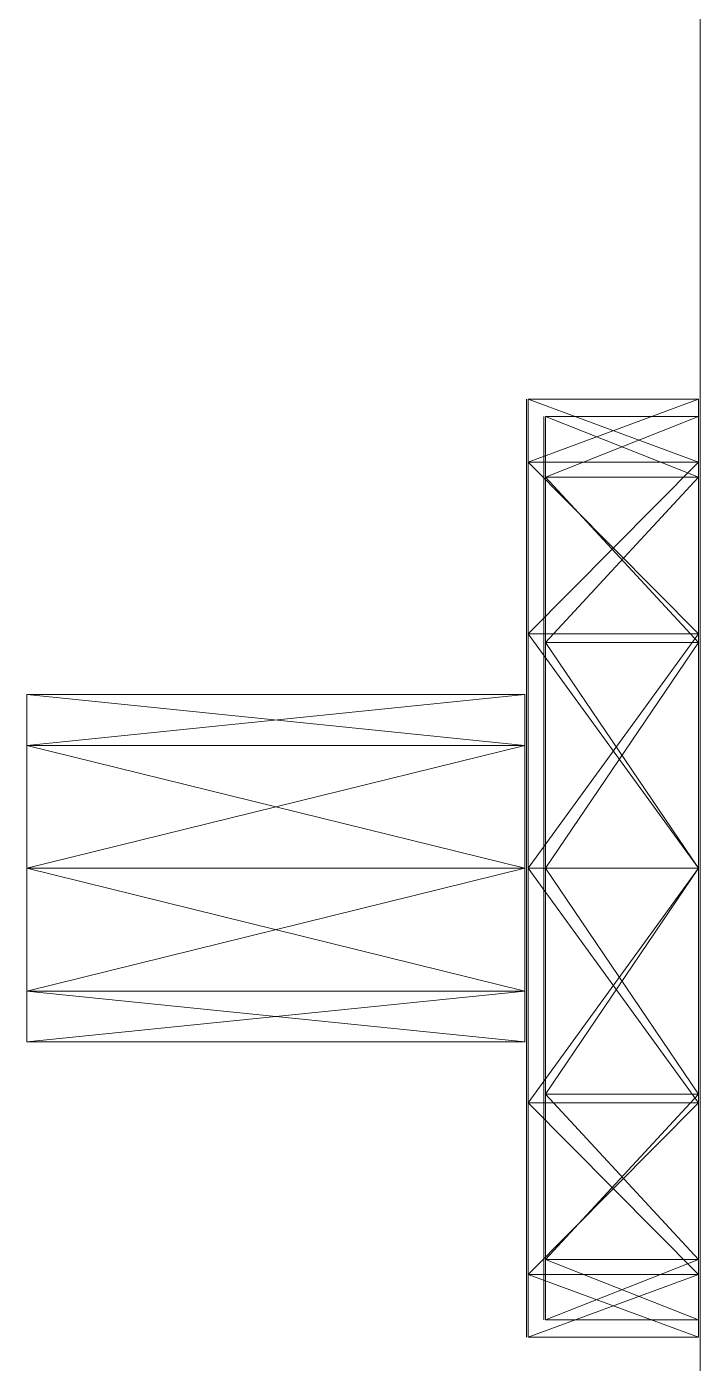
# Model space of a CAD drawing. Header units: millimetres. Extents: x -5300 to 98858, y -5196 to 93886.
# Drawn here: x -188.7 to -150, y 14919.5 to 14996.5 of the extents above; entities that cross this region are included whole.
import ezdxf

# ---------------------------------------------------------------- set-up
doc = ezdxf.new("R2010")
doc.units = ezdxf.units.MM
for name, color, linetype, lineweight, true_color in [('Двери', 7, 'Continuous', 18, 0x7f7f7f), ('Перекрытия', 7, 'Continuous', 18, 0x7f7f7f), ('Стены', 7, 'Continuous', 18, 0x7f7f7f)]:
    doc.layers.add(name, color=color, linetype=linetype, lineweight=lineweight, true_color=true_color)

# ---------------------------------------------------------------- blocks, each defined once
blk = doc.blocks.new('ПЕР-002 - ПЕР-002-240075-Подвал')
at = {"layer": 'Перекрытия', "color": 254, "true_color": 0xd4d4d4}
for p, q in [((-150, 36630), (-150, -150)), ((-150, -150), (-150, 36630)), ((-150, 15650), (-150, 13950)), ((-150, 13950), (-150, 15650))]:
    blk.add_line(p, q, dxfattribs=at)
blk = doc.blocks.new('СТН-01 - СТН-01-240558-Подвал')
at = {"layer": 'Стены', "color": 254, "true_color": 0xd4d4d4}
for p, q in [((-150, 43500), (-150, 13800)), ((-150, 13800), (-150, 43500)), ((-150, 14000), (-150, 15600)), ((-150, 15600), (-150, 14000))]:
    blk.add_line(p, q, dxfattribs=at)
blk = doc.blocks.new('СТН-01 - СТН-01-240562-Подвал')
blk.add_blockref('СТН-01 - СТН-01-240558-Подвал', (0, 0))
blk = doc.blocks.new('Дн-9 22045 - Дн-9-240599-Подвал')
at = {"layer": 'Двери', "color": 254, "true_color": 0xd4d4d4}
for p, q in [((-150, 15490), (-150, 14110)), ((-150, 14110), (-150, 15490)), ((-150, 15490), (-150, 14110)), ((-150, 14110), (-150, 15490)), ((-150, 14998), (-150, 14918)), ((-150, 14918), (-150, 14998)), ((-150, 14998), (-150, 14918)), ((-150, 14918), (-150, 14998)), ((-150, 14098), (-150, 14998)), ((-150, 14918), (-150, 14998)), ((-150, 14998), (-150, 14098)), ((-150, 14998), (-150, 14918)), ((-150, 14098), (-150, 14998)), ((-150, 14998), (-150, 14918)), ((-150, 14998), (-150, 14098)), ((-150, 14918), (-150, 14998)), ((-160, 14971.383), (-160, 14975)), ((-160, 14975), (-160, 14971.383)), ((-160, 14971.383), (-160, 14975)), ((-160, 14975), (-160, 14971.383)), ((-160, 14961.5), (-160, 14975)), ((-160, 14975), (-160, 14961.5)), ((-159.9, 14971.383), (-159.9, 14975)), ((-159.9, 14975), (-159.9, 14971.383)), ((-150.1, 14975), (-159.9, 14975)), ((-150.1, 14971.383), (-159.9, 14975)), ((-150.1, 14975), (-159.9, 14971.383)), ((-159.9, 14971.383), (-159.9, 14975)), ((-159.9, 14975), (-159.9, 14971.383)), ((-159.9, 14975), (-150.1, 14975)), ((-150.1, 14971.383), (-159.9, 14975)), ((-150.1, 14975), (-159.9, 14971.383)), ((-150.1, 14971.383), (-150.1, 14975)), ((-150.1, 14975), (-150.1, 14971.383)), ((-150.1, 14971.383), (-150.1, 14975)), ((-150.1, 14975), (-150.1, 14971.383)), ((-150, 14971.297), (-150, 14974.9)), ((-150, 14974.9), (-150, 14971.297)), ((-150, 14970.604), (-150, 14974.9)), ((-150, 14974.1), (-150, 14974.9)), ((-150, 14974.9), (-150, 14970.604)), ((-150, 14971.297), (-150, 14974.9)), ((-150, 14974.9), (-150, 14971.297)), ((-150, 14970.604), (-150, 14974.9)), ((-150, 14974.9), (-150, 14974.1)), ((-150, 14974.9), (-150, 14970.604)), ((-159, 14970.516), (-159, 14974)), ((-159, 14974), (-159, 14970.516)), ((-159, 14970.516), (-159, 14974)), ((-159, 14974), (-159, 14970.516)), ((-158.9, 14970.516), (-158.9, 14974)), ((-158.9, 14974), (-158.9, 14970.516)), ((-158.9, 14974), (-150.1, 14974)), ((-158.9, 14970.516), (-150.1, 14974)), ((-158.9, 14974), (-150.1, 14970.516)), ((-158.9, 14970.516), (-158.9, 14974)), ((-158.9, 14974), (-158.9, 14970.516)), ((-150.1, 14974), (-158.9, 14974)), ((-150.1, 14970.516), (-158.9, 14974)), ((-150.1, 14974), (-158.9, 14970.516)), ((-150.1, 14970.516), (-150.1, 14974)), ((-150.1, 14974), (-150.1, 14970.516)), ((-150.1, 14970.516), (-150.1, 14974)), ((-150.1, 14974), (-150.1, 14970.516)), ((-150, 14970.604), (-150, 14974.1)), ((-150, 14974.1), (-150, 14970.604)), ((-150, 14970.604), (-150, 14974.1)), ((-150, 14974.1), (-150, 14970.604)), ((-160, 14961.5), (-160, 14971.383)), ((-160, 14971.383), (-160, 14961.5)), ((-160, 14971.383), (-160, 14971.383)), ((-160, 14971.383), (-160, 14924.617)), ((-160, 14971.383), (-160, 14924.617)), ((-160, 14971.383), (-160, 14924.617)), ((-160, 14961.5), (-160, 14971.383)), ((-160, 14971.383), (-160, 14961.5)), ((-159.9, 14961.5), (-159.9, 14971.383)), ((-159.9, 14971.383), (-159.9, 14961.5)), ((-150.1, 14961.5), (-159.9, 14971.383)), ((-150.1, 14971.383), (-159.9, 14971.383)), ((-150.1, 14971.383), (-159.9, 14971.383)), ((-150.1, 14971.383), (-159.9, 14961.5)), ((-159.9, 14961.5), (-159.9, 14971.383)), ((-159.9, 14961.5), (-159.9, 14971.383)), ((-150.1, 14961.5), (-159.9, 14971.383)), ((-150.1, 14961.5), (-159.9, 14971.383)), ((-159.9, 14971.383), (-150.1, 14971.383)), ((-159.9, 14971.383), (-150.1, 14971.383)), ((-150.1, 14961.5), (-150.1, 14971.383)), ((-150.1, 14971.383), (-150.1, 14961.5)), ((-150.1, 14961.5), (-150.1, 14971.383)), ((-150.1, 14961.5), (-150.1, 14971.383)), ((-150, 14961.45), (-150, 14971.297)), ((-150, 14971.297), (-150, 14961.45)), ((-150, 14970.604), (-150, 14971.297)), ((-150, 14970.604), (-150, 14971.297)), ((-150, 14961.45), (-150, 14971.297)), ((-150, 14961.45), (-150, 14971.297)), ((-150, 14971.297), (-150, 14970.604)), ((-150, 14971.297), (-150, 14970.604)), ((-159, 14961), (-159, 14970.516)), ((-159, 14970.516), (-159, 14961)), ((-159, 14935), (-159, 14970.516)), ((-159, 14925.483), (-159, 14970.516)), ((-159, 14925.483), (-159, 14970.516)), ((-159, 14925.483), (-159, 14970.516)), ((-159, 14935), (-159, 14970.516)), ((-159, 14970.516), (-159, 14970.516)), ((-159, 14961), (-159, 14970.516)), ((-159, 14970.516), (-159, 14961)), ((-159, 14948), (-159, 14970.516)), ((-159, 14970.516), (-159, 14970.516)), ((-159, 14970.516), (-159, 14925.483)), ((-159, 14970.516), (-159, 14948)), ((-159, 14970.516), (-159, 14925.483)), ((-159, 14970.516), (-159, 14925.483)), ((-158.9, 14961), (-158.9, 14970.516)), ((-158.9, 14970.516), (-158.9, 14961)), ((-158.9, 14961), (-150.1, 14970.516)), ((-158.9, 14970.516), (-150.1, 14970.516)), ((-158.9, 14970.516), (-150.1, 14970.516)), ((-158.9, 14970.516), (-150.1, 14961)), ((-158.9, 14961), (-158.9, 14970.516)), ((-158.9, 14961), (-158.9, 14970.516)), ((-150.1, 14961), (-158.9, 14970.516)), ((-158.9, 14961), (-150.1, 14970.516)), ((-150.1, 14970.516), (-158.9, 14970.516)), ((-150.1, 14970.516), (-158.9, 14970.516)), ((-150.1, 14961), (-150.1, 14970.516)), ((-150.1, 14970.516), (-150.1, 14961)), ((-150.1, 14961), (-150.1, 14970.516)), ((-150.1, 14961), (-150.1, 14970.516)), ((-150, 14961.05), (-150, 14970.604)), ((-150, 14970.604), (-150, 14961.05)), ((-150, 14961.45), (-150, 14970.604)), ((-150, 14970.604), (-150, 14961.45)), ((-150, 14961.05), (-150, 14970.604)), ((-150, 14961.05), (-150, 14970.604)), ((-150, 14961.45), (-150, 14970.604)), ((-150, 14961.45), (-150, 14970.604)), ((-160, 14948), (-160, 14961.5)), ((-160, 14961.5), (-160, 14948)), ((-160, 14961.5), (-160, 14924.617)), ((-160, 14961.5), (-160, 14934.5)), ((-160, 14961.5), (-160, 14934.5)), ((-160, 14961.5), (-160, 14924.617)), ((-160, 14948), (-160, 14961.5)), ((-160, 14948), (-160, 14961.5)), ((-160, 14934.5), (-160, 14961.5)), ((-160, 14934.5), (-160, 14961.5)), ((-160, 14934.5), (-160, 14961.5)), ((-160, 14961.5), (-160, 14961.5)), ((-159.9, 14948), (-159.9, 14961.5)), ((-159.9, 14961.5), (-159.9, 14948)), ((-150.1, 14948), (-159.9, 14961.5)), ((-150.1, 14961.5), (-159.9, 14961.5)), ((-150.1, 14961.5), (-159.9, 14961.5)), ((-150.1, 14961.5), (-159.9, 14948)), ((-159.9, 14948), (-159.9, 14961.5)), ((-159.9, 14948), (-159.9, 14961.5)), ((-150.1, 14948), (-159.9, 14961.5)), ((-159.9, 14961.5), (-150.1, 14961.5)), ((-150.1, 14948), (-159.9, 14961.5)), ((-159.9, 14961.5), (-150.1, 14961.5)), ((-150.1, 14948), (-150.1, 14961.5)), ((-150.1, 14961.5), (-150.1, 14948)), ((-150.1, 14948), (-150.1, 14961.5)), ((-150.1, 14948), (-150.1, 14961.5)), ((-159, 14948), (-159, 14961)), ((-159, 14948), (-159, 14961)), ((-159, 14935), (-159, 14961)), ((-159, 14935), (-159, 14961)), ((-159, 14948), (-159, 14961)), ((-159, 14961), (-159, 14948)), ((-158.9, 14948), (-158.9, 14961)), ((-158.9, 14961), (-158.9, 14948)), ((-158.9, 14948), (-150.1, 14961)), ((-158.9, 14961), (-150.1, 14961)), ((-158.9, 14961), (-150.1, 14961)), ((-158.9, 14961), (-150.1, 14948)), ((-158.9, 14948), (-158.9, 14961)), ((-158.9, 14948), (-158.9, 14961)), ((-150.1, 14948), (-158.9, 14961)), ((-150.1, 14961), (-158.9, 14961)), ((-150.1, 14948), (-158.9, 14961)), ((-150.1, 14961), (-158.9, 14961)), ((-150.1, 14948), (-150.1, 14961)), ((-150.1, 14961), (-150.1, 14948)), ((-150.1, 14948), (-150.1, 14961)), ((-150.1, 14948), (-150.1, 14961)), ((-150, 14948), (-150, 14961.45)), ((-150, 14961.45), (-150, 14948)), ((-150, 14961.05), (-150, 14961.45)), ((-150, 14961.05), (-150, 14961.45)), ((-150, 14948), (-150, 14961.45)), ((-150, 14948), (-150, 14961.45)), ((-150, 14961.45), (-150, 14961.05)), ((-150, 14961.45), (-150, 14961.05)), ((-150, 14948), (-150, 14961.05)), ((-150, 14961.05), (-150, 14948)), ((-150, 14948), (-150, 14961.05)), ((-150, 14961.05), (-150, 14948)), ((-150, 14948), (-150, 14961.05)), ((-150, 14948), (-150, 14961.05)), ((-150, 14948), (-150, 14961.05)), ((-150, 14948), (-150, 14961.05)), ((-188.75, 14955.071), (-188.75, 14958)), ((-188.75, 14958), (-188.75, 14955.071)), ((-160.1, 14958), (-188.75, 14958)), ((-188.75, 14955.071), (-160.1, 14958)), ((-160.1, 14958), (-188.75, 14955.071)), ((-188.75, 14955.071), (-188.75, 14958)), ((-188.75, 14955.071), (-188.75, 14958)), ((-188.75, 14958), (-160.1, 14958)), ((-160.1, 14955.071), (-188.75, 14958)), ((-188.75, 14955.071), (-160.1, 14958)), ((-160.1, 14955.071), (-160.1, 14958)), ((-160.1, 14958), (-160.1, 14955.071)), ((-160.1, 14955.071), (-160.1, 14958)), ((-160.1, 14955.071), (-160.1, 14958)), ((-160, 14955.071), (-160, 14958)), ((-160, 14958), (-160, 14955.071)), ((-160, 14948), (-160, 14958)), ((-160, 14948), (-160, 14958)), ((-160, 14955.071), (-160, 14958)), ((-160, 14958), (-160, 14955.071)), ((-188.75, 14948), (-188.75, 14955.071)), ((-188.75, 14955.071), (-188.75, 14948)), ((-188.75, 14948), (-160.1, 14955.071)), ((-160.1, 14955.071), (-188.75, 14955.071)), ((-160.1, 14955.071), (-188.75, 14955.071)), ((-188.75, 14955.071), (-160.1, 14948)), ((-188.75, 14948), (-188.75, 14955.071)), ((-188.75, 14948), (-188.75, 14955.071)), ((-160.1, 14948), (-188.75, 14955.071)), ((-188.75, 14955.071), (-160.1, 14955.071)), ((-188.75, 14948), (-160.1, 14955.071)), ((-188.75, 14955.071), (-160.1, 14955.071)), ((-160.1, 14948), (-160.1, 14955.071)), ((-160.1, 14955.071), (-160.1, 14948)), ((-160.1, 14948), (-160.1, 14955.071)), ((-160.1, 14948), (-160.1, 14955.071)), ((-160, 14948), (-160, 14955.071)), ((-160, 14948), (-160, 14955.071)), ((-160, 14948), (-160, 14955.071)), ((-160, 14955.071), (-160, 14948)), ((-160, 14955.071), (-160, 14955.071)), ((-160, 14955.071), (-160, 14940.929)), ((-160, 14955.071), (-160, 14940.929)), ((-160, 14955.071), (-160, 14940.929)), ((-188.75, 14940.929), (-188.75, 14948)), ((-188.75, 14940.929), (-188.75, 14948)), ((-160.1, 14940.929), (-188.75, 14948)), ((-160.1, 14948), (-188.75, 14948)), ((-188.75, 14940.929), (-160.1, 14948)), ((-160.1, 14948), (-188.75, 14948)), ((-188.75, 14940.929), (-188.75, 14948)), ((-188.75, 14940.929), (-188.75, 14948)), ((-188.75, 14948), (-160.1, 14948)), ((-188.75, 14948), (-160.1, 14940.929)), ((-188.75, 14940.929), (-160.1, 14948)), ((-188.75, 14948), (-160.1, 14948)), ((-160.1, 14940.929), (-160.1, 14948)), ((-160.1, 14940.929), (-160.1, 14948)), ((-160.1, 14948), (-160.1, 14940.929)), ((-160.1, 14940.929), (-160.1, 14948)), ((-160, 14948), (-160, 14940.929)), ((-160, 14940.929), (-160, 14948)), ((-160, 14948), (-160, 14938)), ((-160, 14948), (-160, 14948)), ((-160, 14938), (-160, 14948)), ((-160, 14948), (-160, 14934.5)), ((-160, 14948), (-160, 14934.5)), ((-160, 14948), (-160, 14940.929)), ((-160, 14948), (-160, 14940.929)), ((-160, 14948), (-160, 14934.5)), ((-160, 14934.5), (-160, 14948)), ((-159.9, 14934.5), (-159.9, 14948)), ((-159.9, 14948), (-159.9, 14934.5)), ((-150.1, 14934.5), (-159.9, 14948)), ((-150.1, 14948), (-159.9, 14948)), ((-150.1, 14948), (-159.9, 14948)), ((-150.1, 14948), (-159.9, 14934.5)), ((-159.9, 14934.5), (-159.9, 14948)), ((-159.9, 14934.5), (-159.9, 14948)), ((-159.9, 14934.5), (-150.1, 14948)), ((-159.9, 14948), (-150.1, 14948)), ((-150.1, 14934.5), (-159.9, 14948)), ((-159.9, 14948), (-150.1, 14948)), ((-159, 14948), (-159, 14935)), ((-159, 14935), (-159, 14948)), ((-159, 14948), (-159, 14935)), ((-159, 14948), (-159, 14935)), ((-159, 14948), (-159, 14925.483)), ((-159, 14948), (-159, 14925.483)), ((-158.9, 14935), (-158.9, 14948)), ((-158.9, 14948), (-158.9, 14935)), ((-158.9, 14935), (-150.1, 14948)), ((-158.9, 14948), (-150.1, 14948)), ((-158.9, 14948), (-150.1, 14948)), ((-158.9, 14948), (-150.1, 14935)), ((-158.9, 14948), (-158.9, 14935)), ((-158.9, 14935), (-158.9, 14948)), ((-150.1, 14935), (-158.9, 14948)), ((-150.1, 14948), (-158.9, 14948)), ((-158.9, 14935), (-150.1, 14948)), ((-150.1, 14948), (-158.9, 14948)), ((-150.1, 14934.5), (-150.1, 14948)), ((-150.1, 14948), (-150.1, 14934.5)), ((-150.1, 14935), (-150.1, 14948)), ((-150.1, 14948), (-150.1, 14935)), ((-150.1, 14948), (-150.1, 14934.5)), ((-150.1, 14934.5), (-150.1, 14948)), ((-150.1, 14935), (-150.1, 14948)), ((-150.1, 14935), (-150.1, 14948)), ((-150, 14934.55), (-150, 14948)), ((-150, 14934.95), (-150, 14948)), ((-150, 14948), (-150, 14934.95)), ((-150, 14948), (-150, 14934.55)), ((-150, 14934.95), (-150, 14948)), ((-150, 14948), (-150, 14948)), ((-150, 14948), (-150, 14948)), ((-150, 14948), (-150, 14934.95)), ((-150, 14934.55), (-150, 14948)), ((-150, 14948), (-150, 14934.95)), ((-150, 14934.55), (-150, 14948)), ((-150, 14934.95), (-150, 14948)), ((-150, 14948), (-150, 14948)), ((-150, 14948), (-150, 14934.95)), ((-150, 14934.95), (-150, 14948)), ((-150, 14948), (-150, 14948)), ((-188.75, 14940.929), (-188.75, 14938)), ((-188.75, 14938), (-188.75, 14940.929)), ((-188.75, 14940.929), (-160.1, 14940.929)), ((-160.1, 14940.929), (-188.75, 14938)), ((-188.75, 14938), (-160.1, 14940.929)), ((-188.75, 14940.929), (-160.1, 14940.929)), ((-188.75, 14940.929), (-188.75, 14938)), ((-188.75, 14938), (-188.75, 14940.929)), ((-188.75, 14940.929), (-160.1, 14940.929)), ((-188.75, 14940.929), (-160.1, 14938)), ((-188.75, 14938), (-160.1, 14940.929)), ((-188.75, 14940.929), (-160.1, 14940.929)), ((-160.1, 14940.929), (-160.1, 14938)), ((-160.1, 14938), (-160.1, 14940.929)), ((-160.1, 14940.929), (-160.1, 14938)), ((-160.1, 14938), (-160.1, 14940.929)), ((-160, 14940.929), (-160, 14938)), ((-160, 14938), (-160, 14940.929)), ((-160, 14940.929), (-160, 14938)), ((-160, 14938), (-160, 14940.929)), ((-160, 14940.929), (-160, 14940.929)), ((-188.75, 14938), (-160.1, 14938)), ((-188.75, 14938), (-160.1, 14938)), ((-159, 14935), (-159, 14925.483)), ((-159, 14925.483), (-159, 14935)), ((-159, 14935), (-159, 14925.483)), ((-159, 14925.483), (-159, 14935)), ((-158.9, 14935), (-158.9, 14925.483)), ((-158.9, 14935), (-158.9, 14925.483)), ((-150.1, 14935), (-158.9, 14935)), ((-150.1, 14935), (-158.9, 14925.483)), ((-158.9, 14935), (-150.1, 14935)), ((-158.9, 14935), (-150.1, 14925.483)), ((-158.9, 14935), (-158.9, 14925.483)), ((-158.9, 14925.483), (-158.9, 14935)), ((-150.1, 14935), (-158.9, 14935)), ((-158.9, 14935), (-150.1, 14925.483)), ((-158.9, 14925.483), (-150.1, 14935)), ((-150.1, 14935), (-158.9, 14935)), ((-150.1, 14935), (-150.1, 14925.483)), ((-150.1, 14935), (-150.1, 14925.483)), ((-150.1, 14935), (-150.1, 14925.483)), ((-150.1, 14925.483), (-150.1, 14935)), ((-150, 14934.95), (-150, 14925.397)), ((-150, 14934.95), (-150, 14925.397)), ((-150, 14934.55), (-150, 14934.95)), ((-150, 14934.95), (-150, 14934.55)), ((-150, 14934.95), (-150, 14925.397)), ((-150, 14925.397), (-150, 14934.95)), ((-150, 14934.55), (-150, 14934.95)), ((-150, 14934.55), (-150, 14934.95)), ((-150, 14934.55), (-150, 14924.704)), ((-150, 14934.55), (-150, 14924.704)), ((-150, 14934.55), (-150, 14925.397)), ((-150, 14934.55), (-150, 14925.397)), ((-150, 14934.55), (-150, 14924.704)), ((-150, 14924.704), (-150, 14934.55)), ((-150, 14934.55), (-150, 14925.397)), ((-150, 14925.397), (-150, 14934.55)), ((-160, 14934.5), (-160, 14924.617)), ((-160, 14924.617), (-160, 14934.5)), ((-160, 14934.5), (-160, 14924.617)), ((-160, 14924.617), (-160, 14934.5)), ((-160, 14934.5), (-160, 14921)), ((-160, 14934.5), (-160, 14934.5)), ((-160, 14921), (-160, 14934.5)), ((-159.9, 14934.5), (-159.9, 14924.617)), ((-159.9, 14934.5), (-159.9, 14924.617)), ((-159.9, 14934.5), (-150.1, 14934.5)), ((-159.9, 14934.5), (-150.1, 14924.617)), ((-150.1, 14934.5), (-159.9, 14934.5)), ((-150.1, 14934.5), (-159.9, 14924.617)), ((-159.9, 14934.5), (-159.9, 14924.617)), ((-159.9, 14924.617), (-159.9, 14934.5)), ((-159.9, 14934.5), (-150.1, 14934.5)), ((-159.9, 14934.5), (-150.1, 14924.617)), ((-150.1, 14924.617), (-159.9, 14934.5)), ((-159.9, 14934.5), (-150.1, 14934.5)), ((-150.1, 14934.5), (-150.1, 14924.617)), ((-150.1, 14934.5), (-150.1, 14924.617)), ((-150.1, 14934.5), (-150.1, 14924.617)), ((-150.1, 14924.617), (-150.1, 14934.5)), ((-159, 14925.483), (-159, 14922)), ((-159, 14922), (-159, 14925.483)), ((-159, 14925.483), (-159, 14925.483)), ((-159, 14925.483), (-159, 14922)), ((-159, 14922), (-159, 14925.483)), ((-159, 14925.483), (-159, 14925.483)), ((-158.9, 14925.483), (-158.9, 14922)), ((-158.9, 14922), (-158.9, 14925.483)), ((-150.1, 14925.483), (-158.9, 14925.483)), ((-150.1, 14925.483), (-158.9, 14922)), ((-150.1, 14922), (-158.9, 14925.483)), ((-158.9, 14925.483), (-150.1, 14925.483)), ((-158.9, 14925.483), (-158.9, 14922)), ((-158.9, 14922), (-158.9, 14925.483)), ((-150.1, 14925.483), (-158.9, 14925.483)), ((-150.1, 14925.483), (-158.9, 14922)), ((-150.1, 14922), (-158.9, 14925.483)), ((-150.1, 14925.483), (-158.9, 14925.483)), ((-150.1, 14925.483), (-150.1, 14922)), ((-150.1, 14922), (-150.1, 14925.483)), ((-150.1, 14925.483), (-150.1, 14922)), ((-150.1, 14922), (-150.1, 14925.483)), ((-150, 14925.397), (-150, 14921.9)), ((-150, 14921.9), (-150, 14925.397)), ((-150, 14924.704), (-150, 14925.397)), ((-150, 14925.397), (-150, 14921.1)), ((-150, 14921.1), (-150, 14925.397)), ((-150, 14925.397), (-150, 14924.704)), ((-150, 14925.397), (-150, 14921.9)), ((-150, 14921.9), (-150, 14925.397)), ((-150, 14924.704), (-150, 14925.397)), ((-150, 14925.397), (-150, 14921.1)), ((-150, 14921.1), (-150, 14925.397)), ((-150, 14924.704), (-150, 14925.397)), ((-160, 14924.617), (-160, 14921)), ((-160, 14921), (-160, 14924.617)), ((-160, 14924.617), (-160, 14924.617)), ((-160, 14924.617), (-160, 14921)), ((-160, 14921), (-160, 14924.617)), ((-159.9, 14924.617), (-159.9, 14921)), ((-159.9, 14921), (-159.9, 14924.617)), ((-159.9, 14924.617), (-150.1, 14924.617)), ((-159.9, 14924.617), (-150.1, 14921)), ((-159.9, 14921), (-150.1, 14924.617)), ((-150.1, 14924.617), (-159.9, 14924.617)), ((-159.9, 14924.617), (-159.9, 14921)), ((-159.9, 14921), (-159.9, 14924.617)), ((-159.9, 14924.617), (-150.1, 14924.617)), ((-150.1, 14924.617), (-159.9, 14921)), ((-150.1, 14921), (-159.9, 14924.617)), ((-159.9, 14924.617), (-150.1, 14924.617)), ((-150.1, 14924.617), (-150.1, 14921)), ((-150.1, 14921), (-150.1, 14924.617)), ((-150.1, 14924.617), (-150.1, 14921)), ((-150.1, 14921), (-150.1, 14924.617)), ((-150, 14924.704), (-150, 14921.1)), ((-150, 14921.1), (-150, 14924.704)), ((-150, 14924.704), (-150, 14921.1)), ((-150, 14921.1), (-150, 14924.704)), ((-150.1, 14922), (-158.9, 14922)), ((-150.1, 14922), (-158.9, 14922)), ((-150, 14921.1), (-150, 14921.9)), ((-150, 14921.1), (-150, 14921.9)), ((-159.9, 14921), (-150.1, 14921)), ((-159.9, 14921), (-150.1, 14921))]:
    blk.add_line(p, q, dxfattribs=at)
blk = doc.blocks.new('Дн-9 22045 - Дн-9 22045-240603-Подвал')
blk.add_blockref('Дн-9 22045 - Дн-9-240599-Подвал', (0, 0))

msp = doc.modelspace()

# ---------------------------------------------------------------- block references
at = {"layer": 'Двери', "color": 254, "true_color": 0xd4d4d4}
msp.add_blockref('Дн-9 22045 - Дн-9 22045-240603-Подвал', (0, 0), dxfattribs=at)
at = {"layer": 'Перекрытия', "color": 254, "true_color": 0xd4d4d4}
msp.add_blockref('ПЕР-002 - ПЕР-002-240075-Подвал', (0, 0), dxfattribs=at)
at = {"layer": 'Стены', "color": 254, "true_color": 0xd4d4d4}
msp.add_blockref('СТН-01 - СТН-01-240562-Подвал', (0, 0), dxfattribs=at)

doc.saveas('drawing.dxf')
